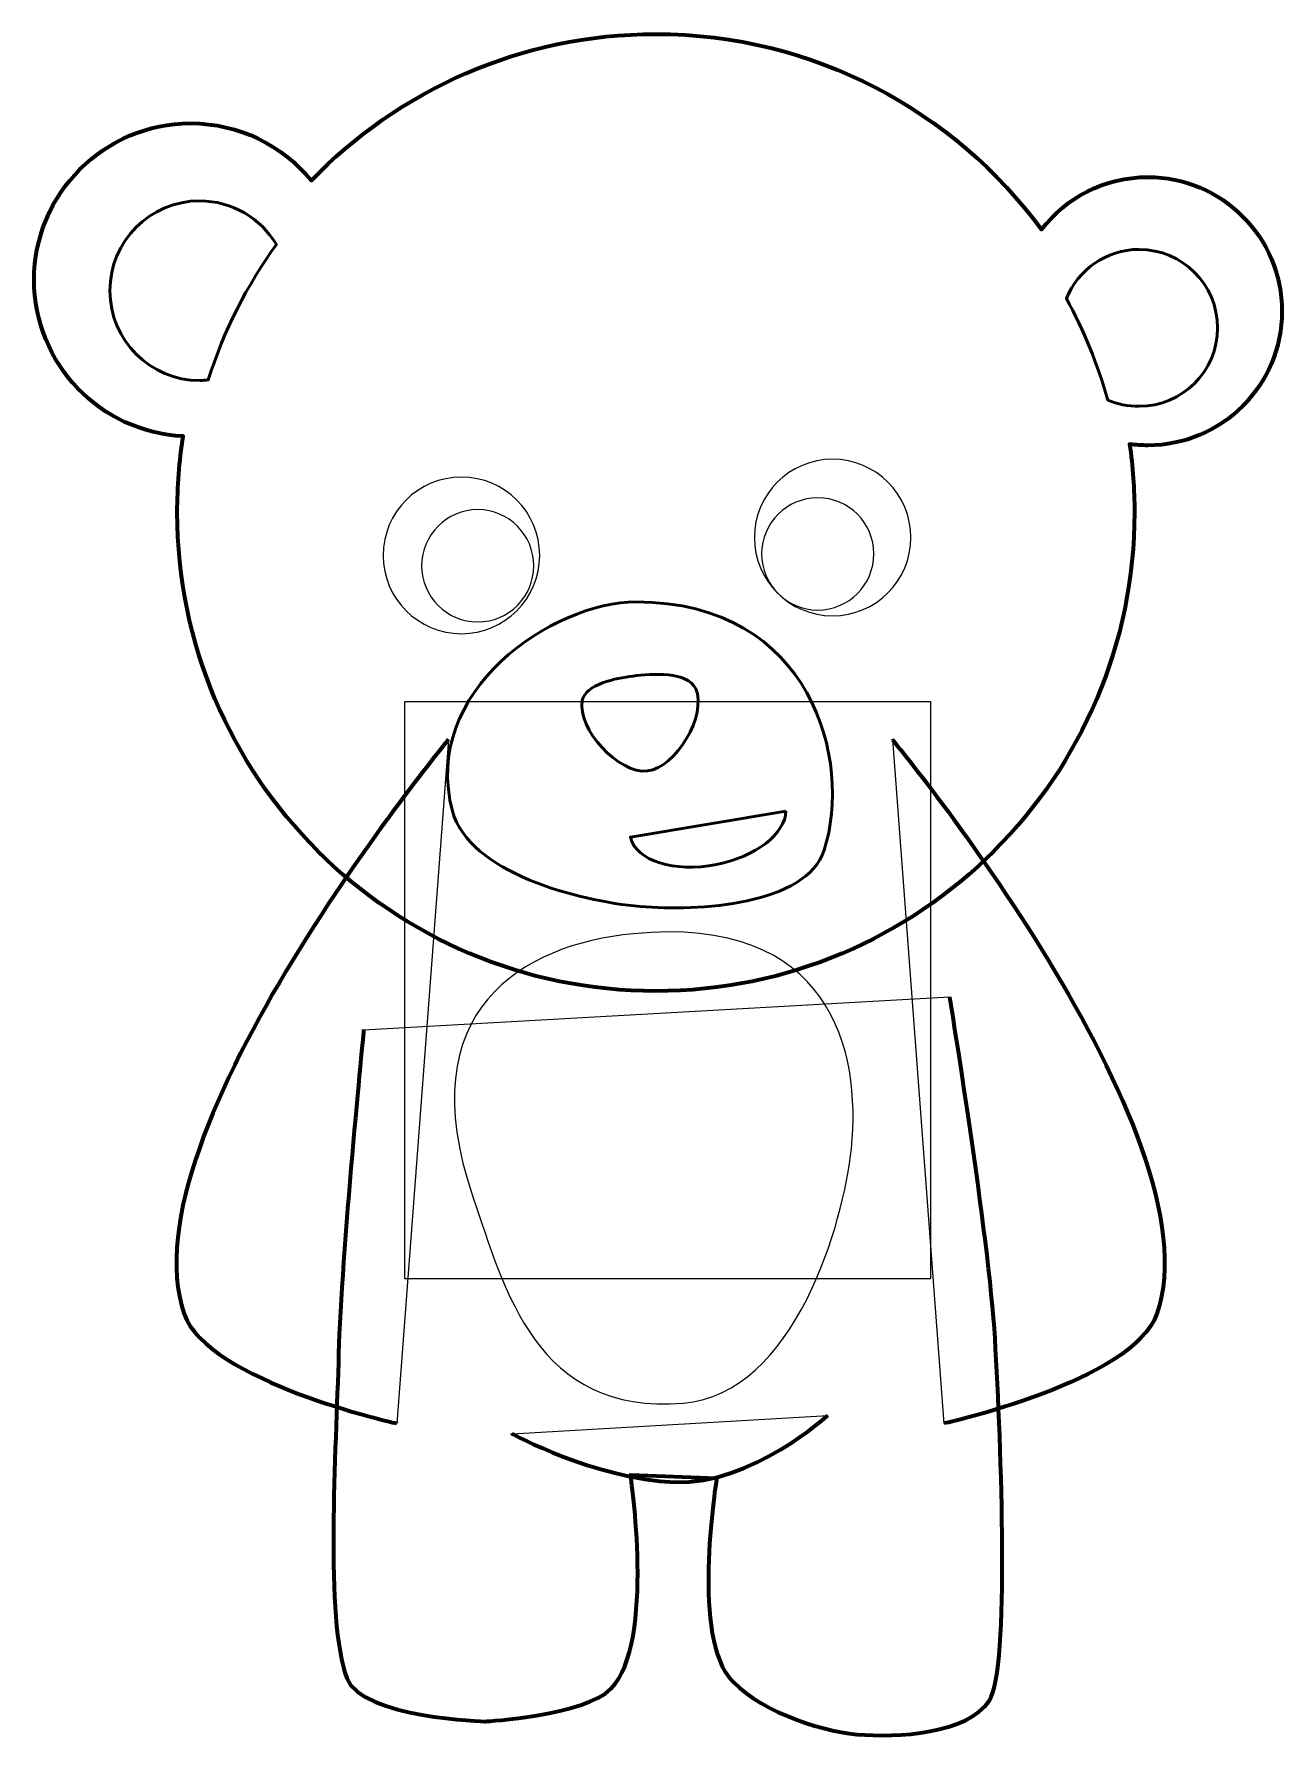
# Model space of a CAD drawing. Header units: centimetres. Extents: x -9.8 to 6.5, y -10.5 to 11.8.
import ezdxf

# ---------------------------------------------------------------- set-up
doc = ezdxf.new("R2010")
doc.units = ezdxf.units.CM
doc.header["$MEASUREMENT"] = 0
doc.layers.add('Layer 1', color=7, linetype='Continuous')

msp = doc.modelspace()

# ---------------------------------------------------------------- linework, layer by layer
at = {"layer": 'Layer 1'}
msp.add_lwpolyline([(-4.9415, -4.48614), (1.93078, -4.48614), (1.93078, 3.04228), (-4.9415, 3.04228), (-4.9415, -4.48614)], close=True, dxfattribs=at)
at = {"layer": 'Layer 1', "lineweight": 140}
for points, knots in [([(-1.66073, 11.75994), (-3.42606, 11.75994), (-5.02121, 11.02759), (-6.15776, 9.84911), (-6.15776, 9.84911), (-6.53262, 10.3033), (-7.10014, 10.59487), (-7.73465, 10.59487), (-7.73465, 10.59487), (-8.8627, 10.59487), (-9.77908, 9.67849), (-9.77908, 8.55044), (-9.77908, 8.55044), (-9.77908, 7.45513), (-8.91395, 6.56072), (-7.8311, 6.50973), (-7.8311, 6.50973), (-7.88311, 6.18549), (-7.90904, 5.85419), (-7.90904, 5.51534), (-7.90904, 5.51534), (-7.90904, 2.06672), (-5.10934, -0.73298), (-1.66072, -0.73298), (-1.66072, -0.73298), (1.7879, -0.73298), (4.5876, 2.06672), (4.5876, 5.51534), (4.5876, 5.51534), (4.5876, 5.81811), (4.56626, 6.11459), (4.52451, 6.40584), (4.52451, 6.40584), (4.60258, 6.3952), (4.68103, 6.39098), (4.76199, 6.39098), (4.76199, 6.39098), (5.72886, 6.39098), (6.51328, 7.1754), (6.51328, 8.14227), (6.51328, 8.14227), (6.51328, 9.10921), (5.72887, 9.89362), (4.76199, 9.89362), (4.76199, 9.89362), (4.19636, 9.89362), (3.69463, 9.62365), (3.37429, 9.20717), (3.37429, 9.20717), (2.23661, 10.75428), (0.40605, 11.75994), (-1.66073, 11.75994)], [0, 0, 0, 0, 0.07142857, 0.07142857, 0.07142857, 0.07142857, 0.14285714, 0.14285714, 0.14285714, 0.14285714, 0.21428571, 0.21428571, 0.21428571, 0.21428571, 0.28571429, 0.28571429, 0.28571429, 0.28571429, 0.35714286, 0.35714286, 0.35714286, 0.35714286, 0.42857143, 0.42857143, 0.42857143, 0.42857143, 0.5, 0.5, 0.5, 0.5, 0.57142857, 0.57142857, 0.57142857, 0.57142857, 0.64285714, 0.64285714, 0.64285714, 0.64285714, 0.71428571, 0.71428571, 0.71428571, 0.71428571, 0.78571429, 0.78571429, 0.78571429, 0.78571429, 0.85714286, 0.85714286, 0.85714286, 0.85714286, 1, 1, 1, 1]), ([(-4.36744, 2.55144), (-4.36744, 2.55144), (-8.62693, -2.60355), (-7.82063, -4.94452), (-7.82063, -4.94452), (-7.51518, -5.83135), (-5.04123, -6.37633), (-5.04123, -6.37633)], [0, 0, 0, 0, 0.33333333, 0.33333333, 0.33333333, 0.33333333, 1, 1, 1, 1]), ([(-4.36744, 2.55144), (-4.36744, 2.55144), (-4.36744, 2.55144), (-4.36744, 2.55144), (-4.36744, 2.55144), (-4.36744, 2.55144), (-4.36744, 2.55144), (-4.36744, 2.55144)], [0, 0, 0, 0, 0.33333333, 0.33333333, 0.33333333, 0.33333333, 1, 1, 1, 1]), ([(1.42669, 2.55144), (1.42669, 2.55144), (5.68618, -2.60355), (4.87989, -4.94452), (4.87989, -4.94452), (4.57444, -5.83135), (2.10049, -6.37633), (2.10049, -6.37633)], [0, 0, 0, 0, 0.33333333, 0.33333333, 0.33333333, 0.33333333, 1, 1, 1, 1]), ([(1.42669, 2.55144), (1.42669, 2.55144), (1.42669, 2.55144), (1.42669, 2.55144), (1.42669, 2.55144), (1.42669, 2.55144), (1.42669, 2.55144), (1.42669, 2.55144)], [0, 0, 0, 0, 0.33333333, 0.33333333, 0.33333333, 0.33333333, 1, 1, 1, 1]), ([(-5.476, -1.23999), (-5.476, -1.23999), (-5.77026, -4.19285), (-5.8031, -5.46318), (-5.8031, -5.46318), (-5.83599, -6.73519), (-5.98639, -8.94086), (-5.69454, -9.70323), (-5.69454, -9.70323), (-5.49587, -10.22219), (-3.88017, -10.26562), (-3.88017, -10.26562), (-3.88017, -10.26562), (-3.88017, -10.26562), (-2.58809, -10.18854), (-2.24558, -9.83674), (-2.24558, -9.83674), (-1.65932, -9.23459), (-1.99215, -7.04689), (-1.99215, -7.04689), (-1.99215, -7.04689), (-1.99215, -7.04689), (-0.8667, -7.09046), (-0.8667, -7.09046), (-0.8667, -7.09046), (-0.8667, -7.09046), (-1.19272, -9.06643), (-0.71235, -9.67794), (-0.71235, -9.67794), (-0.38489, -10.09479), (0.43926, -10.38769), (0.96722, -10.4351), (0.96722, -10.4351), (1.4839, -10.48149), (2.41495, -10.42936), (2.69327, -9.99158), (2.69327, -9.99158), (2.96328, -9.56686), (2.84932, -6.68267), (2.76706, -5.26773), (2.76706, -5.26773), (2.68874, -3.9207), (2.17611, -0.80903), (2.17611, -0.80903)], [0, 0, 0, 0, 0.08333333, 0.08333333, 0.08333333, 0.08333333, 0.16666667, 0.16666667, 0.16666667, 0.16666667, 0.25, 0.25, 0.25, 0.25, 0.33333333, 0.33333333, 0.33333333, 0.33333333, 0.41666667, 0.41666667, 0.41666667, 0.41666667, 0.5, 0.5, 0.5, 0.5, 0.58333333, 0.58333333, 0.58333333, 0.58333333, 0.66666667, 0.66666667, 0.66666667, 0.66666667, 0.75, 0.75, 0.75, 0.75, 0.83333333, 0.83333333, 0.83333333, 0.83333333, 1, 1, 1, 1]), ([(-5.476, -1.23999), (-5.476, -1.23999), (-5.476, -1.23999), (-5.476, -1.23999), (-5.476, -1.23999), (-5.476, -1.23999), (-5.476, -1.23999), (-5.476, -1.23999)], [0, 0, 0, 0, 0.33333333, 0.33333333, 0.33333333, 0.33333333, 1, 1, 1, 1]), ([(-3.53489, -6.51189), (-3.53489, -6.51189), (-2.45641, -7.10165), (-1.41409, -7.14199), (-1.41409, -7.14199), (-0.40816, -7.18093), (0.58301, -6.27134), (0.58301, -6.27134)], [0, 0, 0, 0, 0.33333333, 0.33333333, 0.33333333, 0.33333333, 1, 1, 1, 1]), ([(-3.53489, -6.51189), (-3.53489, -6.51189), (-3.53489, -6.51189), (-3.53489, -6.51189), (-3.53489, -6.51189), (-3.53489, -6.51189), (-3.53489, -6.51189), (-3.53489, -6.51189)], [0, 0, 0, 0, 0.33333333, 0.33333333, 0.33333333, 0.33333333, 1, 1, 1, 1])]:
    msp.add_open_spline(points, degree=3, knots=knots, dxfattribs=at)
at = {"layer": 'Layer 1', "color": 7, "lineweight": 53}
for points, knots in [([(-7.61668, 9.58276), (-8.2634, 9.58276), (-8.78917, 9.057), (-8.78917, 8.41027), (-8.78917, 8.41027), (-8.78917, 7.76355), (-8.26341, 7.23778), (-7.61668, 7.23778), (-7.61668, 7.23778), (-7.57992, 7.23778), (-7.54127, 7.24188), (-7.50537, 7.2452), (-7.50537, 7.2452), (-7.30417, 7.88603), (-6.99864, 8.4815), (-6.61487, 9.01506), (-6.61487, 9.01506), (-6.82043, 9.35325), (-7.19227, 9.58275), (-7.61668, 9.58275), (-7.61668, 9.58275), (-7.61668, 9.58275), (-7.61668, 9.58276), (-7.61668, 9.58276)], [0, 0, 0, 0, 0.14285714, 0.14285714, 0.14285714, 0.14285714, 0.28571429, 0.28571429, 0.28571429, 0.28571429, 0.42857143, 0.42857143, 0.42857143, 0.42857143, 0.57142857, 0.57142857, 0.57142857, 0.57142857, 0.71428571, 0.71428571, 0.71428571, 0.71428571, 1, 1, 1, 1]), ([(4.64834, 8.949), (4.21853, 8.949), (3.85069, 8.68251), (3.69848, 8.3071), (3.69848, 8.3071), (3.92707, 7.89254), (4.10985, 7.44762), (4.2402, 6.98249), (4.2402, 6.98249), (4.36485, 6.92853), (4.50395, 6.90086), (4.64834, 6.90086), (4.64834, 6.90086), (5.21414, 6.90086), (5.67241, 7.35913), (5.67241, 7.92493), (5.67241, 7.92493), (5.67241, 8.49073), (5.21413, 8.949), (4.64834, 8.949), (4.64834, 8.949), (4.64834, 8.949), (4.64834, 8.949), (4.64834, 8.949)], [0, 0, 0, 0, 0.14285714, 0.14285714, 0.14285714, 0.14285714, 0.28571429, 0.28571429, 0.28571429, 0.28571429, 0.42857143, 0.42857143, 0.42857143, 0.42857143, 0.57142857, 0.57142857, 0.57142857, 0.57142857, 0.71428571, 0.71428571, 0.71428571, 0.71428571, 1, 1, 1, 1]), ([(-1.91618, 4.34751), (0.37271, 4.34751), (0.91122, 2.26699), (0.53611, 1.10699), (0.53611, 1.10699), (0.30443, 0.39053), (-1.11341, 0.30667), (-1.86363, 0.3713), (-1.86363, 0.3713), (-2.68547, 0.4421), (-4.10242, 0.81818), (-4.31592, 1.61496), (-4.31592, 1.61496), (-4.73699, 3.18642), (-3.00719, 4.34751), (-1.91618, 4.34751)], [0, 0, 0, 0, 0.2, 0.2, 0.2, 0.2, 0.4, 0.4, 0.4, 0.4, 0.6, 0.6, 0.6, 0.6, 1, 1, 1, 1])]:
    msp.add_open_spline(points, degree=3, knots=knots, dxfattribs=at)
at = {"layer": 'Layer 1', "color": 7, "lineweight": 25}
for points in [[(1.66883, 5.18829), (1.66894, 4.62389), (1.21144, 4.16629), (0.64704, 4.16629), (0.64704, 4.16629), (0.08264, 4.16629), (-0.37486, 4.62389), (-0.37475, 5.18829), (-0.37475, 5.18829), (-0.37487, 5.75269), (0.08264, 6.21029), (0.64704, 6.21029), (0.64704, 6.21029), (1.21144, 6.21029), (1.66894, 5.75269), (1.66883, 5.18829)], [(-3.17736, 4.95473), (-3.17724, 4.39033), (-3.63475, 3.93273), (-4.19915, 3.93273), (-4.19915, 3.93273), (-4.76355, 3.93273), (-5.22105, 4.39033), (-5.22094, 4.95473), (-5.22094, 4.95473), (-5.22106, 5.51913), (-4.76355, 5.97673), (-4.19915, 5.97673), (-4.19915, 5.97673), (-3.63475, 5.97673), (-3.17725, 5.51913), (-3.17736, 4.95473)], [(-4.05075, -3.41617), (-4.88502, -0.97998), (-3.39292, -0.12265), (-1.95878, 0.01569), (-1.95878, 0.01569), (0.61969, 0.26443), (1.02518, -1.50237), (0.8918, -2.78718), (0.8918, -2.78718), (0.79114, -3.75683), (0.1586, -5.98774), (-1.30593, -6.11071), (-1.30593, -6.11071), (-3.22188, -6.2716), (-3.63303, -4.636), (-4.05075, -3.41617)]]:
    msp.add_open_spline(points, degree=3, knots=[0, 0, 0, 0, 0.2, 0.2, 0.2, 0.2, 0.4, 0.4, 0.4, 0.4, 0.6, 0.6, 0.6, 0.6, 1, 1, 1, 1], dxfattribs=at)
at = {"layer": 'Layer 1', "lineweight": 25}
for points in [[(1.18476, 4.97403), (1.18484, 4.56955), (0.85697, 4.24162), (0.4525, 4.24162), (0.4525, 4.24162), (0.04802, 4.24162), (-0.27985, 4.56956), (-0.27976, 4.97403), (-0.27976, 4.97403), (-0.27984, 5.37851), (0.04803, 5.70645), (0.4525, 5.70645), (0.4525, 5.70645), (0.85698, 5.70645), (1.18485, 5.37851), (1.18476, 4.97403)], [(-3.25456, 4.81962), (-3.25448, 4.41514), (-3.58235, 4.0872), (-3.98682, 4.0872), (-3.98682, 4.0872), (-4.3913, 4.0872), (-4.71917, 4.41514), (-4.71908, 4.81962), (-4.71908, 4.81962), (-4.71916, 5.2241), (-4.39129, 5.55204), (-3.98682, 5.55204), (-3.98682, 5.55204), (-3.58234, 5.55204), (-3.25447, 5.2241), (-3.25456, 4.81962)]]:
    msp.add_open_spline(points, degree=3, knots=[0, 0, 0, 0, 0.2, 0.2, 0.2, 0.2, 0.4, 0.4, 0.4, 0.4, 0.6, 0.6, 0.6, 0.6, 1, 1, 1, 1], dxfattribs=at)
at = {"layer": 'Layer 1', "lineweight": 53}
for points, knots in [([(-1.77167, 2.14045), (-1.40047, 2.1804), (-0.98902, 2.87235), (-1.14108, 3.21333), (-1.14108, 3.21333), (-1.24318, 3.44228), (-1.71124, 3.41097), (-1.95997, 3.37974), (-1.95997, 3.37974), (-2.17859, 3.35229), (-2.58018, 3.27655), (-2.62121, 3.06007), (-2.62121, 3.06007), (-2.69116, 2.69105), (-2.1451, 2.10027), (-1.77167, 2.14046), (-1.77167, 2.14046), (-1.77167, 2.14046), (-1.77167, 2.14045), (-1.77167, 2.14045)], [0, 0, 0, 0, 0.16666667, 0.16666667, 0.16666667, 0.16666667, 0.33333333, 0.33333333, 0.33333333, 0.33333333, 0.5, 0.5, 0.5, 0.5, 0.66666667, 0.66666667, 0.66666667, 0.66666667, 1, 1, 1, 1]), ([(0.03724, 1.61557), (0.03724, 1.61557), (-1.99374, 1.27754), (-1.99374, 1.27754), (-1.99374, 1.27754), (-1.91942, 0.96993), (-1.42232, 0.8105), (-0.8698, 0.91979), (-0.8698, 0.91979), (-0.35425, 1.02177), (0.02756, 1.3216), (0.03724, 1.61556), (0.03724, 1.61556), (0.03724, 1.61556), (0.03724, 1.61557), (0.03724, 1.61557)], [0, 0, 0, 0, 0.2, 0.2, 0.2, 0.2, 0.4, 0.4, 0.4, 0.4, 0.6, 0.6, 0.6, 0.6, 1, 1, 1, 1])]:
    msp.add_open_spline(points, degree=3, knots=knots, dxfattribs=at)
at = {"layer": 'Layer 1'}
for points, knots in [([(-4.36744, 2.55144), (-4.36744, 2.55144), (-8.62693, -2.60355), (-7.82063, -4.94452), (-7.82063, -4.94452), (-7.51518, -5.83135), (-5.04123, -6.37633), (-5.04123, -6.37633), (-5.04123, -6.37633), (-5.04123, -6.37633), (-4.36744, 2.55144), (-4.36744, 2.55144)], [0, 0, 0, 0, 0.25, 0.25, 0.25, 0.25, 0.5, 0.5, 0.5, 0.5, 1, 1, 1, 1]), ([(-4.36744, 2.55144), (-4.36744, 2.55144), (-4.36744, 2.55144), (-4.36744, 2.55144), (-4.36744, 2.55144), (-4.36744, 2.55144), (-4.36744, 2.55144), (-4.36744, 2.55144)], [0, 0, 0, 0, 0.33333333, 0.33333333, 0.33333333, 0.33333333, 1, 1, 1, 1]), ([(1.42669, 2.55144), (1.42669, 2.55144), (5.68618, -2.60355), (4.87989, -4.94452), (4.87989, -4.94452), (4.57444, -5.83135), (2.10049, -6.37633), (2.10049, -6.37633), (2.10049, -6.37633), (2.10049, -6.37633), (1.42669, 2.55144), (1.42669, 2.55144)], [0, 0, 0, 0, 0.25, 0.25, 0.25, 0.25, 0.5, 0.5, 0.5, 0.5, 1, 1, 1, 1]), ([(1.42669, 2.55144), (1.42669, 2.55144), (1.42669, 2.55144), (1.42669, 2.55144), (1.42669, 2.55144), (1.42669, 2.55144), (1.42669, 2.55144), (1.42669, 2.55144)], [0, 0, 0, 0, 0.33333333, 0.33333333, 0.33333333, 0.33333333, 1, 1, 1, 1]), ([(-5.476, -1.23999), (-5.476, -1.23999), (-5.77026, -4.19285), (-5.8031, -5.46318), (-5.8031, -5.46318), (-5.83599, -6.73519), (-5.98639, -8.94086), (-5.69454, -9.70323), (-5.69454, -9.70323), (-5.49587, -10.22219), (-3.88017, -10.26562), (-3.88017, -10.26562), (-3.88017, -10.26562), (-3.88017, -10.26562), (-2.58809, -10.18854), (-2.24558, -9.83674), (-2.24558, -9.83674), (-1.65932, -9.23459), (-1.99215, -7.04689), (-1.99215, -7.04689), (-1.99215, -7.04689), (-1.99215, -7.04689), (-0.8667, -7.09046), (-0.8667, -7.09046), (-0.8667, -7.09046), (-0.8667, -7.09046), (-1.19272, -9.06643), (-0.71235, -9.67794), (-0.71235, -9.67794), (-0.38489, -10.09479), (0.43926, -10.38769), (0.96722, -10.4351), (0.96722, -10.4351), (1.4839, -10.48149), (2.41495, -10.42936), (2.69327, -9.99158), (2.69327, -9.99158), (2.96328, -9.56686), (2.84932, -6.68267), (2.76706, -5.26773), (2.76706, -5.26773), (2.68874, -3.9207), (2.17611, -0.80903), (2.17611, -0.80903), (2.17611, -0.80903), (2.17611, -0.80903), (-5.476, -1.23999), (-5.476, -1.23999)], [0, 0, 0, 0, 0.07692308, 0.07692308, 0.07692308, 0.07692308, 0.15384615, 0.15384615, 0.15384615, 0.15384615, 0.23076923, 0.23076923, 0.23076923, 0.23076923, 0.30769231, 0.30769231, 0.30769231, 0.30769231, 0.38461538, 0.38461538, 0.38461538, 0.38461538, 0.46153846, 0.46153846, 0.46153846, 0.46153846, 0.53846154, 0.53846154, 0.53846154, 0.53846154, 0.61538462, 0.61538462, 0.61538462, 0.61538462, 0.69230769, 0.69230769, 0.69230769, 0.69230769, 0.76923077, 0.76923077, 0.76923077, 0.76923077, 0.84615385, 0.84615385, 0.84615385, 0.84615385, 1, 1, 1, 1]), ([(-5.476, -1.23999), (-5.476, -1.23999), (-5.476, -1.23999), (-5.476, -1.23999), (-5.476, -1.23999), (-5.476, -1.23999), (-5.476, -1.23999), (-5.476, -1.23999)], [0, 0, 0, 0, 0.33333333, 0.33333333, 0.33333333, 0.33333333, 1, 1, 1, 1]), ([(-3.53489, -6.51189), (-3.53489, -6.51189), (-2.45641, -7.10165), (-1.41409, -7.14199), (-1.41409, -7.14199), (-0.40816, -7.18093), (0.58301, -6.27134), (0.58301, -6.27134), (0.58301, -6.27134), (0.58301, -6.27134), (-3.53489, -6.51189), (-3.53489, -6.51189)], [0, 0, 0, 0, 0.25, 0.25, 0.25, 0.25, 0.5, 0.5, 0.5, 0.5, 1, 1, 1, 1]), ([(-3.53489, -6.51189), (-3.53489, -6.51189), (-3.53489, -6.51189), (-3.53489, -6.51189), (-3.53489, -6.51189), (-3.53489, -6.51189), (-3.53489, -6.51189), (-3.53489, -6.51189)], [0, 0, 0, 0, 0.33333333, 0.33333333, 0.33333333, 0.33333333, 1, 1, 1, 1])]:
    msp.add_open_spline(points, degree=3, knots=knots, dxfattribs=at)

doc.saveas('drawing.dxf')
